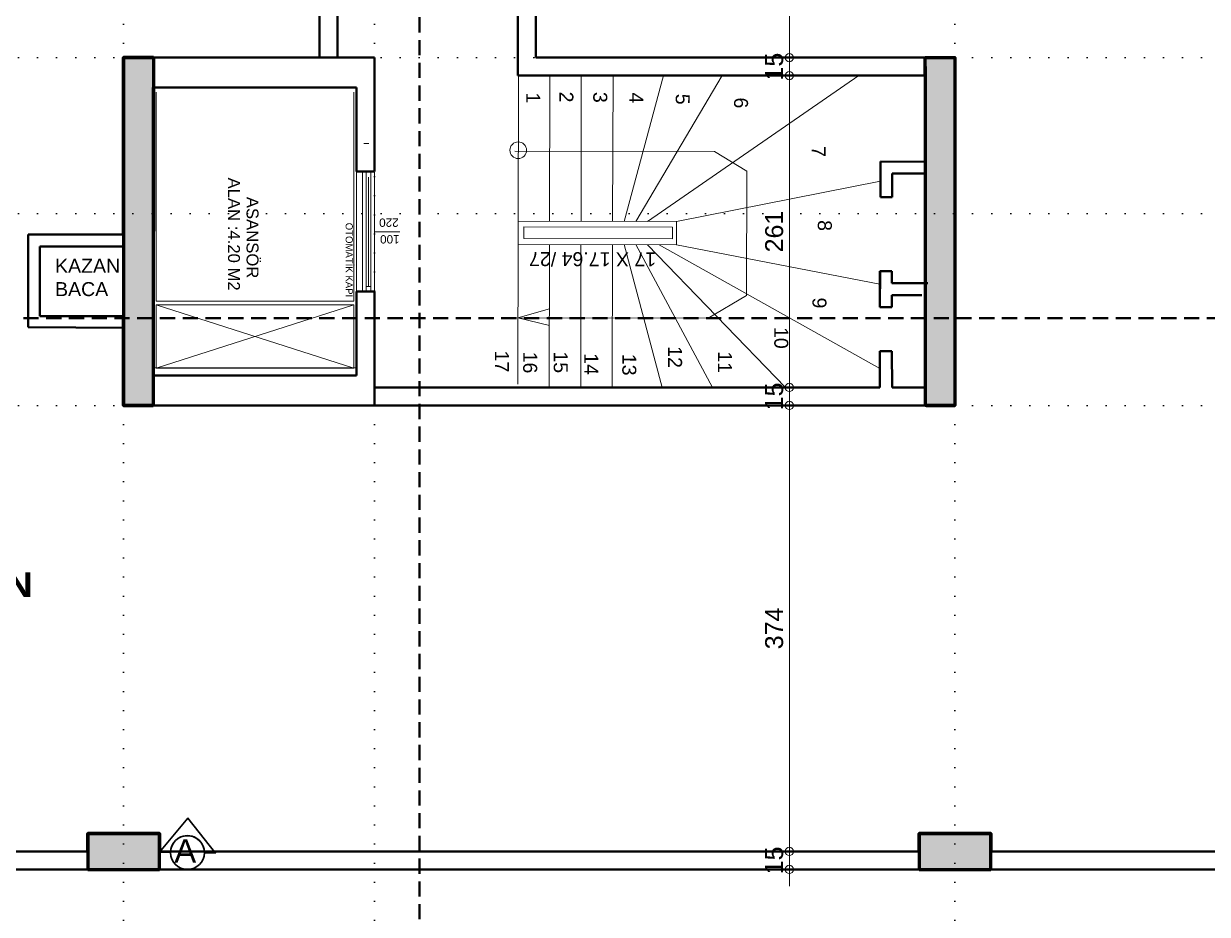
# Model space of a CAD drawing. Header units: millimetres. Extents: x 768 to 14077, y 324 to 18132.
# Drawn here: x 3021 to 4012, y 4022 to 4768 of the extents above; entities that cross this region are included whole.
import ezdxf
from ezdxf.enums import TextEntityAlignment as Align

# ---------------------------------------------------------------- set-up
doc = ezdxf.new("R2010")
doc.units = ezdxf.units.MM
doc.linetypes.add('DOT2', pattern=[3.175, 0, -3.175])
doc.linetypes.add('HIDDENX2', pattern=[19.05, 12.7, -6.35])
doc.layers.add('SEM_AKS', color=161, linetype='Continuous')
for name, color, linetype, lineweight in [('SEM_DUVAR1', 136, 'Continuous', 40), ('SEM_IC OLCU', 140, 'Continuous', 13), ('SEM_KESİK1', 254, 'HIDDENX2', 40), ('SEM_KOLON TARAMA1', 8, 'Continuous', 13), ('SEM_KOLON1', 244, 'Continuous', 60), ('SEM_MERDİVEN1', 15, 'Continuous', 13), ('SEM_TEFRIS', 225, 'Continuous', 9), ('SEM_YAZI2', 53, 'Continuous', 9), ('Y1', 2, 'Continuous', 25)]:
    doc.layers.add(name, color=color, linetype=linetype, lineweight=lineweight)
doc.styles.add('ITALIC', font='comic.ttf')
doc.styles.add('SEM_YAZI', font='arial.ttf')
doc.styles.get("Standard").update_dxf_attribs({"font": 'arial.ttf'})
doc.dimstyles.new('1-50-2', dxfattribs={"dimtxt": 15, "dimasz": 7, "dimexe": 5, "dimexo": 5, "dimgap": 5, "dimtad": 1, "dimdec": 0, "dimtxsty": 'Standard', "dimblk": 'ORIGIN', "dimcen": 5, "dimdle": 7, "dimclrd": 256, "dimclre": 256, "dimclrt": 256, "dimadec": 0, "dimazin": 0, "dimtfac": 1, "dimtdec": 0, "dimtix": 1, "dimtmove": 0, "dimatfit": 3, "dimldrblk": 'ORIGIN', "dimfxl": 1, "dimlwd": -1, "dimlwe": -1, "dimarcsym": 0})
pattern_1 = [(45, (210.0015, 2702.2162), (1.683798, 6.173926), [7.9375, -1.5875, 0, -1.5875])]

# ---------------------------------------------------------------- blocks, each defined once
blk = doc.blocks.new('_Origin')
at = {"color": 0, "linetype": 'ByBlock', "lineweight": -2}
blk.add_line((0, 0), (-1, 0), dxfattribs=at)
blk.add_circle((0, 0), 0.5, dxfattribs=at)
blk = doc.blocks.new('*D335')
at = {"layer": 'Defpoints', "color": 0, "transparency": 16777216}
for p in [(3660.48, 4998.25), (3661.82, 4739.51), (3661.82, 4739.51)]:
    blk.add_point(p, dxfattribs=at)
at = {"layer": 'SEM_IC OLCU', "transparency": 16777216}
for p, q in [((3665.48, 4998.25), (3666.82, 4998.25)), ((3661.82, 4991.25), (3661.82, 4746.51))]:
    blk.add_line(p, q, dxfattribs=at)
at = {"layer": 'SEM_IC OLCU', "transparency": 16777216, "xscale": 7, "yscale": 7, "zscale": 7}
for p, rotation in [((3661.82, 4998.25), 90), ((3661.82, 4739.51), 270)]:
    blk.add_blockref('_Origin', p, dxfattribs=dict(at, rotation=rotation))
at = {"layer": 'SEM_IC OLCU', "transparency": 16777216, "insert": (3649.17, 4868.88), "char_height": 15, "attachment_point": 5, "rotation": 90}
blk.add_mtext('259', dxfattribs=at)
blk = doc.blocks.new('*D336')
at = {"layer": 'Defpoints', "color": 0, "transparency": 16777216}
for p in [(3661.82, 4739.51), (3661.82, 4724.44), (3661.82, 4724.44)]:
    blk.add_point(p, dxfattribs=at)
at = {"layer": 'SEM_IC OLCU', "transparency": 16777216}
for p, q in [((3661.82, 4746.51), (3661.82, 4753.51)), ((3661.82, 4739.51), (3661.82, 4724.44)), ((3661.82, 4717.44), (3661.82, 4710.44))]:
    blk.add_line(p, q, dxfattribs=at)
at = {"layer": 'SEM_IC OLCU', "transparency": 16777216, "xscale": 7, "yscale": 7, "zscale": 7}
for p, rotation in [((3661.82, 4739.51), 270), ((3661.82, 4724.44), 90)]:
    blk.add_blockref('_Origin', p, dxfattribs=dict(at, rotation=rotation))
at = {"layer": 'SEM_IC OLCU', "transparency": 16777216, "insert": (3649.17, 4731.98), "char_height": 15, "attachment_point": 5, "rotation": 90}
blk.add_mtext('15', dxfattribs=at)
blk = doc.blocks.new('*D337')
at = {"layer": 'Defpoints', "color": 0, "transparency": 16777216}
for p in [(3661.82, 4724.44), (3661.82, 4463.21), (3661.82, 4463.21)]:
    blk.add_point(p, dxfattribs=at)
at = {"layer": 'SEM_IC OLCU', "transparency": 16777216}
blk.add_line((3661.82, 4717.44), (3661.82, 4470.21), dxfattribs=at)
at = {"layer": 'SEM_IC OLCU', "transparency": 16777216, "xscale": 7, "yscale": 7, "zscale": 7}
for p, rotation in [((3661.82, 4724.44), 90), ((3661.82, 4463.21), 270)]:
    blk.add_blockref('_Origin', p, dxfattribs=dict(at, rotation=rotation))
at = {"layer": 'SEM_IC OLCU', "transparency": 16777216, "insert": (3649.17, 4593.83), "char_height": 15, "attachment_point": 5, "rotation": 90}
blk.add_mtext('261', dxfattribs=at)
blk = doc.blocks.new('*D338')
at = {"layer": 'Defpoints', "color": 0, "transparency": 16777216}
for p in [(3661.82, 4463.21), (3661.82, 4448.14), (3661.82, 4448.14)]:
    blk.add_point(p, dxfattribs=at)
at = {"layer": 'SEM_IC OLCU', "transparency": 16777216}
for p, q in [((3661.82, 4470.21), (3661.82, 4477.21)), ((3661.82, 4463.21), (3661.82, 4448.14)), ((3661.82, 4441.14), (3661.82, 4434.14))]:
    blk.add_line(p, q, dxfattribs=at)
at = {"layer": 'SEM_IC OLCU', "transparency": 16777216, "xscale": 7, "yscale": 7, "zscale": 7}
for p, rotation in [((3661.82, 4463.21), 270), ((3661.82, 4448.14), 90)]:
    blk.add_blockref('_Origin', p, dxfattribs=dict(at, rotation=rotation))
at = {"layer": 'SEM_IC OLCU', "transparency": 16777216, "insert": (3649.17, 4455.68), "char_height": 15, "attachment_point": 5, "rotation": 90}
blk.add_mtext('15', dxfattribs=at)
blk = doc.blocks.new('*D339')
at = {"layer": 'Defpoints', "color": 0, "transparency": 16777216}
for p in [(3661.82, 4448.14), (3661.82, 4074.51), (3661.94, 4074.51)]:
    blk.add_point(p, dxfattribs=at)
at = {"layer": 'SEM_IC OLCU', "transparency": 16777216}
for p, q in [((3661.82, 4441.14), (3661.82, 4081.51)), ((3656.94, 4074.51), (3656.82, 4074.51))]:
    blk.add_line(p, q, dxfattribs=at)
at = {"layer": 'SEM_IC OLCU', "transparency": 16777216, "xscale": 7, "yscale": 7, "zscale": 7}
for p, rotation in [((3661.82, 4448.14), 90), ((3661.82, 4074.51), 270)]:
    blk.add_blockref('_Origin', p, dxfattribs=dict(at, rotation=rotation))
at = {"layer": 'SEM_IC OLCU', "transparency": 16777216, "insert": (3649.16, 4261.33), "char_height": 15, "attachment_point": 5, "rotation": 90}
blk.add_mtext('374', dxfattribs=at)
blk = doc.blocks.new('*D340')
at = {"layer": 'Defpoints', "color": 0, "transparency": 16777216}
for p in [(3661.94, 4074.51), (3661.82, 4059.43), (3662.06, 4059.43)]:
    blk.add_point(p, dxfattribs=at)
at = {"layer": 'SEM_IC OLCU', "transparency": 16777216}
for p, q in [((3661.82, 4081.51), (3661.82, 4088.51)), ((3656.94, 4074.51), (3656.82, 4074.51)), ((3661.82, 4074.51), (3661.82, 4059.43)), ((3657.06, 4059.43), (3656.82, 4059.43)), ((3661.82, 4052.43), (3661.82, 4045.43))]:
    blk.add_line(p, q, dxfattribs=at)
at = {"layer": 'SEM_IC OLCU', "transparency": 16777216, "xscale": 7, "yscale": 7, "zscale": 7}
for p, rotation in [((3661.82, 4074.51), 270), ((3661.82, 4059.43), 90)]:
    blk.add_blockref('_Origin', p, dxfattribs=dict(at, rotation=rotation))
at = {"layer": 'SEM_IC OLCU', "transparency": 16777216, "insert": (3649.17, 4066.97), "char_height": 15, "attachment_point": 5, "rotation": 90}
blk.add_mtext('15', dxfattribs=at)
blk = doc.blocks.new('aks')
at = {"layer": 'SEM_AKS', "linetype": 'DOT2', "ltscale": 5}
for p, q in [((3314.48, 6349.22), (3314.48, 3104.12)), ((3800.48, 6349.22), (3800.48, 3104.12)), ((971.68, 4739.51), (5571.74, 4739.51)), ((971.68, 4608.9), (5571.74, 4608.9)), ((971.68, 4448.14), (5571.74, 4448.14)), ((971.68, 4059.32), (5571.74, 4059.32))]:
    blk.add_line(p, q, dxfattribs=at)

msp = doc.modelspace()

# ---------------------------------------------------------------- hatches: boundary and pattern name
at = {"layer": 'SEM_KOLON TARAMA1', "linetype": 'ByBlock'}
h = msp.add_hatch(dxfattribs=at)
h.set_pattern_fill('ANSI36', color=256)
h.set_pattern_definition(pattern_1)
h.paths.add_polyline_path([(1874.48, 5123.32), (1824.48, 5123.32), (1824.48, 5073.08), (1874.48, 5073.08)])
h.paths.add_polyline_path([(2490.48, 5123.32), (2460.48, 5123.32), (2460.48, 5063.03), (2490.48, 5063.03)])
h.paths.add_polyline_path([(3134.48, 5123.32), (3074.48, 5123.32), (3074.48, 5093.17), (3134.48, 5093.17)])
h.paths.add_polyline_path([(3830.48, 5123.32), (3770.48, 5123.32), (3770.48, 5093.17), (3830.48, 5093.17)])
h.paths.add_polyline_path([(4605.04, 5123.32), (4555.04, 5123.32), (4555.04, 5073.32), (4605.04, 5073.32)])
h.paths.add_polyline_path([(4138.48, 5123.32), (4108.48, 5123.32), (4108.48, 5063.03), (4138.48, 5063.03)])
h.paths.add_polyline_path([(4605.48, 4608.9), (4545.48, 4608.9), (4545.48, 4578.76), (4605.48, 4578.76)])
h.paths.add_polyline_path([(4168.28, 4608.9), (4108.28, 4608.9), (4108.28, 4578.76), (4168.28, 4578.76)])
h.paths.add_polyline_path([(4605.04, 4109.44), (4555.04, 4109.55), (4555.04, 4059.32), (4605.04, 4059.32)])
h.paths.add_polyline_path([(4138.48, 4119.32), (4108.48, 4119.32), (4108.48, 4059.32), (4138.48, 4059.32)])
h.paths.add_polyline_path([(3830.48, 4089.46), (3770.48, 4089.46), (3770.48, 4059.46), (3830.48, 4059.46)])
h.paths.add_polyline_path([(3134.48, 4089.46), (3074.48, 4089.46), (3074.48, 4059.32), (3134.48, 4059.32)])
h.paths.add_polyline_path([(1874.48, 4109.55), (1824.48, 4109.55), (1824.48, 4059.32), (1874.48, 4059.32)])
h.paths.add_polyline_path([(1879.48, 4608.9), (1824.48, 4608.9), (1824.48, 4578.76), (1839.48, 4578.76), (1879.48, 4578.76)])
h.paths.add_polyline_path([(2460.48, 4608.9), (2400.48, 4608.9), (2400.48, 4578.76), (2460.48, 4578.76)])
h = msp.add_hatch(dxfattribs=at)
h.set_pattern_fill('ANSI36', color=256)
h.set_pattern_definition(pattern_1)
h.paths.add_polyline_path([(3129.48, 4739.51), (3104.48, 4739.51), (3104.48, 4608.9), (3129.4, 4608.9)])
h.paths.add_polyline_path([(3129.4, 4608.9), (3104.48, 4608.9), (3104.48, 4448.14), (3129.31, 4448.14)])
h.paths.add_polyline_path([(3800.48, 4739.51), (3775.48, 4739.51), (3775.48, 4724.44), (3775.48, 4608.9), (3800.48, 4608.9)])
h.paths.add_polyline_path([(3800.48, 4608.9), (3775.48, 4608.9), (3775.48, 4448.14), (3776.22, 4448.14), (3800.48, 4448.14)])
h.paths.add_polyline_path([(2490.48, 4119.6), (2460.48, 4119.6), (2460.48, 4059.32), (2490.48, 4059.32)])

# ---------------------------------------------------------------- linework, layer by layer
msp.add_line((3074.48, 4059.32), (3074.48, 4059.32))
at = {"layer": 'SEM_AKS', "linetype": 'DOT2', "ltscale": 5}
msp.add_line((3104.48, 6349.22), (3104.48, 3104.12), dxfattribs=at)
at = {"layer": 'SEM_DUVAR1'}
for p, q in [((3268.51, 4739.51), (3268.48, 5108.25)), ((3283.48, 5108.25), (3283.51, 4739.51)), ((3434.48, 4724.44), (3434.48, 5108.25)), ((3449.48, 4998.25), (3449.48, 4739.51)), ((3314.48, 4739.51), (3129.48, 4739.51)), ((3283.51, 4739.51), (3268.51, 4739.51)), ((3314.48, 4714.39), (3314.48, 4739.51)), ((3775.48, 4739.51), (3449.48, 4739.51)), ((3775.48, 4724.44), (3434.48, 4724.44)), ((3129.48, 4714.39), (3299.48, 4714.39)), ((3299.48, 4644.06), (3299.48, 4714.39)), ((3314.48, 4714.39), (3314.48, 4644.06)), ((3775.59, 4696.64), (3775.48, 4696.64)), ((3775.48, 4683.86), (3775.62, 4683.86)), ((3314.48, 4644.06), (3299.48, 4644.06)), ((3104.48, 4591.32), (3024.48, 4591.32)), ((3024.48, 4591.32), (3024.48, 4513.76)), ((3034.48, 4523.02), (3034.48, 4581.32)), ((3104.48, 4581.32), (3034.48, 4581.32)), ((3314.48, 4543.59), (3299.48, 4543.59)), ((3299.48, 4543.59), (3299.48, 4473.26)), ((3314.48, 4473.26), (3314.48, 4543.59)), ((3775.97, 4544.83), (3775.48, 4544.83)), ((3775.99, 4535.85), (3775.48, 4535.85)), ((3024.48, 4523.02), (3024.48, 4523.02)), ((3024.48, 4523.02), (3024.48, 4523.02)), ((3104.48, 4523.02), (3034.48, 4523.02)), ((3024.48, 4513.76), (3104.48, 4513.02)), ((3299.48, 4473.26), (3129.48, 4473.26)), ((3314.48, 4448.14), (3314.48, 4473.26)), ((3314.48, 4448.14), (3314.48, 4463.21)), ((3314.48, 4463.21), (3737.44, 4463.21)), ((3747.93, 4463.21), (3776.18, 4463.21)), ((3129.31, 4448.14), (3776.22, 4448.14)), ((2490.48, 4074.39), (3074.48, 4074.45)), ((3134.48, 4074.46), (3770.48, 4074.52)), ((3830.48, 4074.53), (4078.48, 4074.56)), ((2490.48, 4059.32), (3074.48, 4059.32)), ((3134.48, 4059.32), (3770.48, 4059.46)), ((4108.48, 4059.32), (3830.48, 4059.32))]:
    msp.add_line(p, q, dxfattribs=at)
at = {"layer": 'SEM_DUVAR1', "linetype": 'ByBlock'}
for p, q in [((3738.39, 4724.44), (3748.39, 4724.44)), ((3738.02, 4622.52), (3738.02, 4652.52)), ((3738.02, 4652.52), (3775.48, 4652.2)), ((3748.02, 4622.52), (3748.02, 4642.52)), ((3748.02, 4642.52), (3775.48, 4642.39)), ((3738.02, 4622.52), (3748.02, 4622.52)), ((3738.02, 4622.52), (3738.02, 4622.52)), ((3737.79, 4560.56), (3737.68, 4530.56)), ((3737.68, 4530.56), (3737.68, 4560.56)), ((3737.68, 4560.56), (3747.68, 4560.56)), ((3747.68, 4560.56), (3747.68, 4550.56)), ((3747.68, 4550.56), (3777.68, 4550.56)), ((3747.68, 4530.56), (3747.68, 4540.56)), ((3747.68, 4540.56), (3772.68, 4540.56)), ((3737.68, 4530.56), (3747.68, 4530.56)), ((3737.55, 4493.48), (3737.44, 4463.21)), ((3737.55, 4493.48), (3747.55, 4493.48)), ((3747.55, 4493.48), (3747.93, 4463.21))]:
    msp.add_line(p, q, dxfattribs=at)
at = {"layer": 'SEM_KESİK1'}
for p, q in [((3352.24, 3750.95), (3352.24, 5468.98)), ((5071.7, 4521.16), (924.66, 4521.16))]:
    msp.add_line(p, q, dxfattribs=at)
at = {"layer": 'SEM_KESİK1', "linetype": 'ByBlock', "lineweight": 30, "ltscale": 0.1}
msp.add_lwpolyline([(3143.73, 4073.72, -1.000319), (3172.1, 4073.28), (3181.35, 4073.14), (3158.36, 4102.4), (3134.48, 4073.86)], format="xyb", close=True, dxfattribs=at)
msp.add_circle((3157.91, 4073.51), 14.19, dxfattribs=at)
at = {"layer": 'SEM_KOLON1'}
for p, q in [((3129.48, 4739.51), (3104.48, 4739.51)), ((3104.48, 4739.51), (3104.48, 4448.14)), ((3129.48, 4739.51), (3129.31, 4448.14)), ((3775.48, 4739.51), (3800.48, 4739.51)), ((3775.48, 4724.44), (3775.48, 4739.51)), ((3800.48, 4739.51), (3800.48, 4448.14)), ((3775.48, 4731.98), (3775.48, 4448.14)), ((3129.48, 4473.26), (3129.48, 4714.39)), ((3104.48, 4591.32), (3104.48, 4581.32)), ((3104.48, 4513.02), (3104.48, 4523.02)), ((3104.48, 4448.14), (3129.31, 4448.14)), ((3776.22, 4448.14), (3800.48, 4448.14)), ((3134.48, 4089.46), (3074.48, 4089.46)), ((3074.48, 4089.46), (3074.48, 4059.32)), ((3134.48, 4059.32), (3134.48, 4089.46)), ((3830.48, 4089.46), (3770.48, 4089.46)), ((3770.48, 4089.46), (3770.48, 4059.46)), ((3830.48, 4059.46), (3830.48, 4089.46)), ((3074.48, 4059.32), (3134.48, 4059.32)), ((3770.48, 4059.46), (3830.48, 4059.46))]:
    msp.add_line(p, q, dxfattribs=at)
at = {"layer": 'SEM_KOLON1', "linetype": 'ByBlock'}
for points in [[(3104.48, 4591.32), (3104.48, 4739.51), (3129.48, 4739.51)], [(3104.48, 4591.32), (3104.48, 4739.51), (3129.48, 4739.51)], [(3104.48, 4591.32), (3104.48, 4739.51), (3129.48, 4739.51)], [(3775.48, 4739.51), (3800.48, 4739.51), (3800.48, 4448.14), (3776.22, 4448.14), (3775.48, 4448.14)], [(3775.48, 4739.51), (3800.48, 4739.51), (3800.48, 4448.14), (3776.22, 4448.14), (3775.48, 4448.14)], [(3775.48, 4739.51), (3800.48, 4739.51), (3800.48, 4448.14), (3776.22, 4448.14), (3775.48, 4448.14)], [(3129.31, 4448.14), (3104.48, 4448.14), (3104.48, 4513.02)], [(3129.31, 4448.14), (3104.48, 4448.14), (3104.48, 4513.02)], [(3129.31, 4448.14), (3104.48, 4448.14), (3104.48, 4513.02)], [(3074.48, 4074.45), (3074.48, 4089.46), (3134.48, 4089.46), (3134.48, 4074.46)], [(3074.48, 4074.45), (3074.48, 4089.46), (3134.48, 4089.46), (3134.48, 4074.46)], [(3074.48, 4074.45), (3074.48, 4089.46), (3134.48, 4089.46), (3134.48, 4074.46)], [(3770.48, 4074.52), (3770.48, 4089.46), (3830.48, 4089.46), (3830.48, 4074.53)], [(3770.48, 4074.52), (3770.48, 4089.46), (3830.48, 4089.46), (3830.48, 4074.53)], [(3770.48, 4074.52), (3770.48, 4089.46), (3830.48, 4089.46), (3830.48, 4074.53)]]:
    msp.add_lwpolyline(points, dxfattribs=at)
at = {"layer": 'SEM_MERDİVEN1', "ltscale": 5}
for p, q in [((3434.48, 4465.87), (3435.08, 4724.44)), ((3461.38, 4724.44), (3461.08, 4602.49)), ((3487.66, 4724.44), (3487.41, 4602.43)), ((3514.34, 4724.44), (3513.74, 4602.38)), ((3556.38, 4724.44), (3523.49, 4602.36)), ((3533.24, 4602.34), (3605.63, 4724.44)), ((3542.99, 4602.32), (3720.1, 4724.44)), ((3431.95, 4661.13), (3599.02, 4660.79)), ((3626.17, 4644.54), (3599.02, 4660.79)), ((3625.91, 4540.22), (3626.17, 4644.54)), ((3738.02, 4636.04), (3567.37, 4602.27)), ((3567.37, 4602.27), (3434.76, 4602.54)), ((3567.33, 4582.77), (3567.37, 4602.27)), ((3439.6, 4587.9), (3439.62, 4597.66)), ((3563.95, 4587.65), (3439.6, 4587.9)), ((3563.97, 4597.4), (3439.62, 4597.66)), ((3563.95, 4587.65), (3563.97, 4597.4)), ((3567.33, 4582.77), (3434.72, 4583.04)), ((3460.88, 4463.21), (3461.04, 4582.98)), ((3487.13, 4463.21), (3487.37, 4582.93)), ((3513.5, 4463.21), (3513.7, 4582.88)), ((3555.47, 4463.21), (3523.45, 4582.86)), ((3533.2, 4582.84), (3597.44, 4463.21)), ((3542.95, 4582.82), (3658.59, 4463.21)), ((3737.49, 4479.09), (3552.7, 4582.8)), ((3567.33, 4582.77), (3737.68, 4549.78)), ((3625.96, 4540.25), (3593.95, 4521.28)), ((3434.59, 4521.61), (3460.93, 4529.06)), ((3434.59, 4521.61), (3593.95, 4521.28)), ((3434.59, 4521.61), (3460.91, 4515.22))]:
    msp.add_line(p, q, dxfattribs=at)
msp.add_circle((3434.88, 4661.91), 7.01, dxfattribs=at)
at = {"layer": 'SEM_TEFRIS'}
for p, q in [((3309.65, 4667.72), (3305.65, 4667.72)), ((3304.48, 4643.59), (3304.48, 4543.59)), ((3307.48, 4643.59), (3307.48, 4543.59)), ((3309.48, 4639.33), (3309.48, 4547.65)), ((3311.48, 4643.59), (3311.48, 4543.59)), ((3314.48, 4543.59), (3314.48, 4643.59)), ((3314.48, 4593.59), (3335.82, 4593.59)), ((3311.48, 4547.65), (3307.48, 4547.65)), ((3131.81, 4532.51), (3297.1, 4479.47)), ((3297.1, 4532.51), (3131.81, 4479.47))]:
    msp.add_line(p, q, dxfattribs=at)
for points in [[(3129.98, 4714.39), (3129.98, 4479.53), (3299.48, 4479.53), (3299.48, 4714.39)], [(3297.1, 4710.46), (3297.1, 4535.59), (3131.81, 4535.59), (3131.81, 4710.46)]]:
    msp.add_lwpolyline(points, dxfattribs=at)
msp.add_lwpolyline([(3131.81, 4479.47), (3131.81, 4532.51), (3297.1, 4532.51), (3297.1, 4479.47)], close=True, dxfattribs=at)

# ---------------------------------------------------------------- block references
at = {"layer": 'SEM_IC OLCU'}
msp.add_blockref('aks', (0, 0), dxfattribs=at)

# ---------------------------------------------------------------- texts
at = {"layer": 'SEM_KESİK1', "linetype": 'ByBlock', "lineweight": 30, "ltscale": 0.1, "insert": (3165.32, 4064.95), "char_height": 19.78, "width": 7.9102, "attachment_point": 9, "style": 'SEM_YAZI'}
msp.add_mtext('A', dxfattribs=at)
at = {"layer": 'SEM_YAZI2', "ltscale": 5}
for s, height, rotation, p in [('1', 11.7, 269.88213, (3447.38, 4705.75)), ('2', 11.7, 269.88213, (3475.15, 4706.53)), ('3', 11.7, 269.88213, (3503.51, 4706.24)), ('4', 11.7, 269.88213, (3533.62, 4705.79)), ('5', 11.7, 269.88213, (3572.53, 4704.7)), ('6', 11.7, 269.88213, (3621.38, 4701.58)), ('7', 11.7, 269.88213, (3686.26, 4660.84)), ('220', 7, 180, (3326.59, 4601.26)), ('8', 11.7, 269.88213, (3691.51, 4598.82)), ('100', 7, 180, (3327.36, 4587.3)), ('17 X 17.64 /27', 11.7013, 179.88213, (3497.07, 4570.66)), ('9', 11.7, 269.88213, (3687.02, 4533.98)), ('10', 11.701, 269.88213, (3655.06, 4504.75)), ('17', 11.701, 269.88213, (3421.17, 4484.98)), ('16', 11.701, 269.88213, (3444.84, 4484.08)), ('15', 11.701, 269.88213, (3470.44, 4484.3)), ('14', 11.701, 269.88213, (3495.99, 4482.77)), ('13', 11.701, 269.88213, (3527.83, 4482.25)), ('12', 11.701, 269.88213, (3566.17, 4488.68)), ('11', 11.701, 269.88213, (3607.91, 4484.37))]:
    msp.add_text(s, height=height, rotation=rotation, dxfattribs=at).set_placement(p, align=Align.MIDDLE_CENTER)
at = {"layer": 'SEM_YAZI2'}
for s, p in [('ALAN :4.20 M2 ', (3196.89, 4589.72)), ('ASANSÖR', (3212.4, 4588.74))]:
    msp.add_text(s, height=10, rotation=270, dxfattribs=at).set_placement(p, align=Align.MIDDLE_CENTER)
at = {"layer": 'SEM_YAZI2', "linetype": 'ByBlock', "insert": (3047.1, 4570.96), "char_height": 11.701, "width": 8.1127, "attachment_point": 1}
msp.add_mtext('KAZAN\\PBACA', dxfattribs=at)
at = {"layer": 'SEM_YAZI2', "insert": (2736.55, 4238.8), "char_height": 29.5391, "attachment_point": 7}
msp.add_mtext_dynamic_auto_height_columns('\\pt0;{\\fArial Black|b0|i0|c162|p34;\\H0.7x;21 NOLU DÜKKAN\\P\\fArial|b0|i0|c162|p34;\\H0.57143x;ALAN:249.7m²\\P\\ptz;DÖŞ.: lAMİNANT PARKE}', width=606.0089, gutter_width=147.7, height=58.08, count=1, dxfattribs=at)
at = {"layer": 'Y1', "style": 'ITALIC'}
msp.add_text('OTOMATİK KAPI', height=6, rotation=269.9995, dxfattribs=at).set_placement((3290.36, 4601.21))

# ---------------------------------------------------------------- dimensions: what is measured, and where the dimension line sits
at = {"layer": 'SEM_IC OLCU'}
for base, p1, p2, picture, middle in [((3661.82, 4739.51), (3660.48, 4998.25), (3661.82, 4739.51), '*D335', (3649.17, 4868.88)), ((3661.82, 4724.44), (3661.82, 4739.51), (3661.82, 4724.44), '*D336', (3649.17, 4731.98)), ((3661.82, 4463.21), (3661.82, 4724.44), (3661.82, 4463.21), '*D337', (3649.17, 4593.83)), ((3661.82, 4448.14), (3661.82, 4463.21), (3661.82, 4448.14), '*D338', (3649.17, 4455.68)), ((3661.82, 4074.51), (3661.82, 4448.14), (3661.94, 4074.51), '*D339', (3649.16, 4261.33)), ((3661.82, 4059.43), (3661.94, 4074.51), (3662.06, 4059.43), '*D340', (3649.17, 4066.97))]:
    dim = msp.add_linear_dim(base=base, p1=p1, p2=p2, angle=90, dimstyle='1-50-2', override={"dimtmove": 1}, dxfattribs=at)
    dim.commit()
    dim.dimension.update_dxf_attribs({"geometry": picture, "text_midpoint": middle})

doc.saveas('drawing.dxf')
